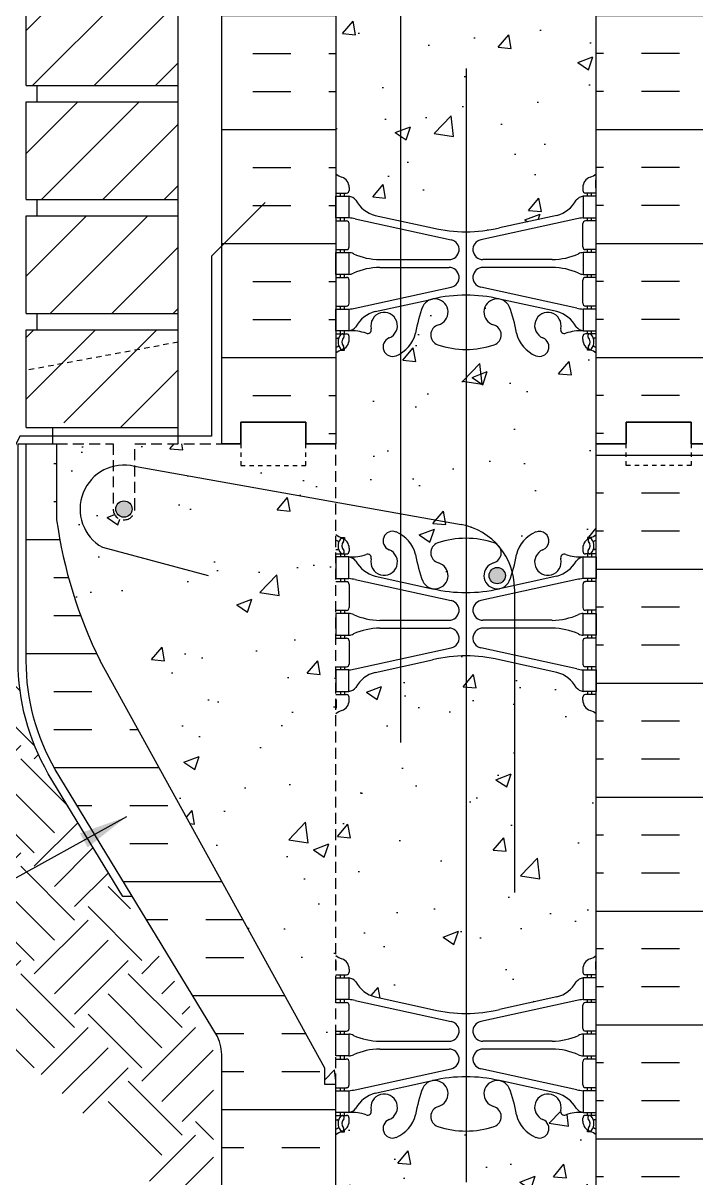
# Model space of a CAD drawing. Header units: inches. Extents: x -59.6 to -9.3, y 6.2 to 74.9.
# Drawn here: x -40.78 to -25.29, y 20.98 to 47.57 of the extents above; entities that cross this region are included whole.
import ezdxf

# ---------------------------------------------------------------- set-up
doc = ezdxf.new("R2010")
doc.units = ezdxf.units.IN
doc.header["$LTSCALE"] = 2
doc.header["$MEASUREMENT"] = 0
doc.linetypes.add('DASHED2', pattern=[0.375, 0.25, -0.125])
doc.linetypes.add('HIDDEN2', pattern=[0.1875, 0.125, -0.0625])
for name, color, linetype in [('HATCH', 12, 'Continuous'), ('Hidden2', 12, 'HIDDEN2'), ('line25', 2, 'Continuous'), ('LINE3', 3, 'Continuous'), ('LINE50', 5, 'Continuous'), ('LINE9', 9, 'Continuous'), ('TEXT', 4, 'Continuous'), ('Web_Edge', 9, 'Continuous')]:
    doc.layers.add(name, color=color, linetype=linetype)
doc.styles.add('DIM', font='romans.shx', dxfattribs={"width": 0.7})
doc.dimstyles.new('ext_12', dxfattribs={"dimscale": 12, "dimtxt": 0.09375, "dimasz": 0.09375, "dimexe": 0.09375, "dimexo": 0.0625, "dimgap": 0.0625, "dimtad": 1, "dimdec": 1, "dimzin": 3, "dimdsep": 46, "dimlunit": 4, "dimtxsty": 'DIM', "dimcen": 0.09, "dimdle": 0.09375, "dimclrt": 4, "dimadec": 0, "dimazin": 0, "dimtfac": 1, "dimtdec": 1, "dimtmove": 2, "dimatfit": 3, "dimfxl": 1, "dimfrac": 2, "dimtolj": 1, "dimtzin": 0, "dimarcsym": 0})

msp = doc.modelspace()

# ---------------------------------------------------------------- hatches: boundary and pattern name
at = {"layer": 'HATCH'}
h = msp.add_hatch(dxfattribs=at)
h.set_pattern_fill('AR-CONC', color=256, scale=0.5)
h.paths.add_polyline_path([(-27.584, 73.882), (-30.584, 73.882), (-30.584, 71.708, -0.082755), (-29.936, 71.6, -0.735593), (-29.949, 71.142, 1.553132), (-29.59, 70.717, 0.053157), (-29.425, 71.331, -0.24438), (-28.976, 71.852, -1), (-28.813, 71.444, 2.182095), (-28.403, 71.231, -0.601435), (-28.283, 71.336, 0.10046), (-27.889, 71.279), (-27.784, 71.279), (-27.784, 71.349), (-27.832, 71.349, -0.414214), (-27.894, 71.411), (-27.894, 71.479, -0.249069), (-27.784, 71.686), (-27.784, 71.727), (-27.694, 71.727, 0.064398), (-27.584, 71.793)])
h.paths.add_polyline_path([(-29.678, 70.848, -1), (-30.053, 70.848, -1)], flags=16)
h.paths.add_polyline_path([(-30.584, 73.882), (-31.584, 73.882), (-32.584, 72.882), (-32.584, 73.882), (-32.584, 74.882), (-33.584, 73.882), (-33.584, 71.793, 0.064398), (-33.474, 71.727), (-33.384, 71.727), (-33.384, 71.686, -0.249069), (-33.274, 71.479), (-33.274, 71.411, -0.414214), (-33.337, 71.349), (-33.384, 71.349), (-33.384, 71.279), (-33.279, 71.279, 0.10046), (-32.886, 71.336, -0.601435), (-32.766, 71.231, 2.182095), (-32.356, 71.444, -1), (-32.193, 71.852, -0.24438), (-31.744, 71.331, 0.053157), (-31.578, 70.717, 1.553132), (-31.22, 71.142, -0.735593), (-31.233, 71.6, -0.082755), (-30.584, 71.708)])
h.paths.add_polyline_path([(-32.084, 68.749), (-32.674, 68.62, 0.196323), (-33.124, 68.273, -0.188973), (-33.279, 68.179), (-33.384, 68.179), (-33.384, 68.109), (-33.337, 68.109, -0.414214), (-33.274, 68.046), (-33.274, 67.979, -0.317837), (-33.441, 67.743, 0.082415), (-33.584, 67.664), (-33.584, 62.101, 0.082415), (-33.441, 62.022, -0.317837), (-33.274, 61.786), (-33.274, 61.719, -0.414214), (-33.337, 61.656), (-33.384, 61.656), (-33.384, 61.586), (-33.279, 61.586, -0.188973), (-33.124, 61.491, 0.196323), (-32.674, 61.145), (-32.084, 61.015)])
h.paths.add_polyline_path([(-30.584, 68.999, 0.057795), (-31.353, 68.91), (-32.084, 68.749), (-32.084, 61.015), (-31.353, 60.855, 0.057795), (-30.584, 60.766)])
h.paths.add_polyline_path([(-27.584, 67.664, 0.082415), (-27.728, 67.743, -0.317837), (-27.894, 67.979), (-27.894, 68.046, -0.414214), (-27.832, 68.109), (-27.784, 68.109), (-27.784, 68.179), (-27.889, 68.179, -0.188973), (-28.045, 68.273, 0.196323), (-28.494, 68.62), (-29.816, 68.91, 0.057795), (-30.584, 68.999), (-30.584, 60.766, 0.057795), (-29.816, 60.855), (-28.494, 61.145, 0.196323), (-28.045, 61.491, -0.188973), (-27.889, 61.586), (-27.784, 61.586), (-27.784, 61.656), (-27.832, 61.656, -0.414214), (-27.894, 61.719), (-27.894, 61.786, -0.317837), (-27.728, 62.022, 0.082415), (-27.584, 62.101)])
h.paths.add_polyline_path([(-32.084, 57.967, -0.040808), (-32.193, 57.912, -1), (-32.356, 58.321, 2.182095), (-32.766, 58.534, -0.601435), (-32.886, 58.429, 0.10046), (-33.279, 58.486), (-33.384, 58.486), (-33.384, 58.416), (-33.337, 58.416, -0.414214), (-33.274, 58.354), (-33.274, 58.286, -0.249069), (-33.384, 58.079), (-33.384, 58.037), (-33.474, 58.037, 0.064398), (-33.584, 57.971), (-33.584, 55.882), (-33.584, 53.793, 0.064398), (-33.474, 53.727), (-33.384, 53.727), (-33.384, 53.686, -0.249069), (-33.274, 53.479), (-33.274, 53.411, -0.414214), (-33.337, 53.349), (-33.384, 53.349), (-33.384, 53.279), (-33.279, 53.279, 0.10046), (-32.886, 53.336, -0.601435), (-32.766, 53.231, 2.182095), (-32.356, 53.444, -1), (-32.193, 53.852, -0.040808), (-32.084, 53.798)])
h.paths.add_polyline_path([(-30.584, 58.057, -0.082755), (-31.233, 58.165, -0.735593), (-31.22, 58.623, 1.553132), (-31.578, 59.047, 0.053157), (-31.744, 58.433, -0.201562), (-32.084, 57.967), (-32.084, 53.798, -0.201562), (-31.744, 53.331, 0.053157), (-31.578, 52.717, 1.553132), (-31.22, 53.142, -0.735593), (-31.233, 53.6, -0.082755), (-30.584, 53.708)])
h.paths.add_polyline_path([(-31.115, 52.848, -1), (-31.49, 52.848, -1)], flags=16)
h.paths.add_polyline_path([(-27.584, 57.971, 0.064398), (-27.694, 58.037), (-27.784, 58.037), (-27.784, 58.079, -0.249069), (-27.894, 58.286), (-27.894, 58.354, -0.414214), (-27.832, 58.416), (-27.784, 58.416), (-27.784, 58.486), (-27.889, 58.486, 0.10046), (-28.283, 58.429, -0.601435), (-28.403, 58.534, 2.182095), (-28.813, 58.321, -1), (-28.976, 57.912, -0.24438), (-29.425, 58.433, 0.053157), (-29.59, 59.047, 1.553132), (-29.949, 58.623, -0.735593), (-29.936, 58.165, -0.082755), (-30.584, 58.057), (-30.584, 53.708, -0.082755), (-29.936, 53.6, -0.735593), (-29.949, 53.142, 1.553132), (-29.59, 52.717, 0.053157), (-29.425, 53.331, -0.24438), (-28.976, 53.852, -1), (-28.813, 53.444, 2.182095), (-28.403, 53.231, -0.601435), (-28.283, 53.336, 0.10046), (-27.889, 53.279), (-27.784, 53.279), (-27.784, 53.349), (-27.832, 53.349, -0.414214), (-27.894, 53.411), (-27.894, 53.479, -0.249069), (-27.784, 53.686), (-27.784, 53.727), (-27.694, 53.727, 0.064398), (-27.584, 53.793), (-27.584, 55.882)])
h.paths.add_polyline_path([(-32.084, 50.749), (-32.674, 50.62, 0.196323), (-33.124, 50.273, -0.188973), (-33.279, 50.179), (-33.384, 50.179), (-33.384, 50.109), (-33.337, 50.109, -0.414214), (-33.274, 50.046), (-33.274, 49.979, -0.317837), (-33.441, 49.743, 0.082415), (-33.584, 49.664), (-33.584, 48.123, -0.269542), (-33.288, 47.986, -0.520567), (-32.953, 47.986, -0.520567), (-32.46, 47.986, -0.520567), (-32.105, 47.986, -0.031392), (-32.084, 48.012)])
h.paths.add_polyline_path([(-30.584, 50.999, 0.057795), (-31.353, 50.91), (-32.084, 50.749), (-32.084, 48.012, -0.481309), (-31.671, 47.986, -0.520567), (-31.355, 47.986, -0.520567), (-31.06, 47.986, -0.520567), (-30.744, 47.927, -0.222611), (-30.584, 48.019)])
h.paths.add_polyline_path([(-27.584, 49.664, 0.082415), (-27.728, 49.743, -0.317837), (-27.894, 49.979), (-27.894, 50.046, -0.414214), (-27.832, 50.109), (-27.784, 50.109), (-27.784, 50.179), (-27.889, 50.179, -0.188973), (-28.045, 50.273, 0.196323), (-28.494, 50.62), (-29.816, 50.91, 0.057795), (-30.584, 50.999), (-30.584, 48.019, -0.267014), (-30.388, 47.927, -0.520567), (-30.021, 47.927, -0.520567), (-29.47, 48.077, -0.520567), (-28.997, 48.077, -0.520567), (-28.716, 48.077, -0.520567), (-28.281, 47.961, -0.520567), (-27.837, 47.961, -0.520567), (-27.624, 47.961, -0.205872), (-27.584, 47.985)])
h.paths.add_polyline_path([(-27.584, 47.985, 0.205872), (-27.624, 47.961, 0.520567), (-27.837, 47.961, 0.520567), (-28.281, 47.961, 0.520567), (-28.716, 48.077, 0.520567), (-28.997, 48.077, 0.520567), (-29.47, 48.077, 0.520567), (-30.021, 47.927, 0.520567), (-30.388, 47.927, 0.520567), (-30.744, 47.927, 0.520567), (-31.06, 47.986, 0.520567), (-31.355, 47.986, 0.520567), (-31.671, 47.986, 0.481309), (-32.084, 48.012), (-32.084, 43.015), (-31.353, 42.855, 0.057795), (-30.584, 42.766, 0.057795), (-29.816, 42.855), (-28.494, 43.145, 0.196323), (-28.045, 43.491, -0.188973), (-27.889, 43.586), (-27.784, 43.586), (-27.784, 43.656), (-27.832, 43.656, -0.414214), (-27.894, 43.719), (-27.894, 43.786, -0.317837), (-27.728, 44.022, 0.082415), (-27.584, 44.101)])
h.paths.add_polyline_path([(-32.084, 48.012, 0.031392), (-32.105, 47.986, 0.520567), (-32.46, 47.986, 0.520567), (-32.953, 47.986, 0.520567), (-33.288, 47.986, 0.269542), (-33.584, 48.123), (-33.584, 44.101, 0.082415), (-33.441, 44.022, -0.317837), (-33.274, 43.786), (-33.274, 43.719, -0.414214), (-33.337, 43.656), (-33.384, 43.656), (-33.384, 43.586), (-33.279, 43.586, -0.188973), (-33.124, 43.491, 0.196323), (-32.674, 43.145), (-32.084, 43.015)])
h.paths.add_polyline_path([(-32.084, 39.967, -0.040808), (-32.193, 39.912, -1), (-32.356, 40.321, 2.182095), (-32.766, 40.534, -0.601435), (-32.886, 40.429, 0.10046), (-33.279, 40.486), (-33.384, 40.486), (-33.384, 40.416), (-33.337, 40.416, -0.414214), (-33.274, 40.354), (-33.274, 40.286, -0.249069), (-33.384, 40.079), (-33.384, 40.037), (-33.474, 40.037, 0.064398), (-33.584, 39.971), (-33.584, 37.882), (-33.584, 36.538), (-32.084, 36.27)])
h.paths.add_polyline_path([(-30.584, 40.057, -0.082755), (-31.233, 40.165, -0.735593), (-31.22, 40.623, 1.553132), (-31.578, 41.047, 0.053157), (-31.744, 40.433, -0.201562), (-32.084, 39.967), (-32.084, 36.27), (-30.71, 36.025, -0.02145), (-30.584, 35.998)])
h.paths.add_polyline_path([(-27.584, 39.971, 0.064398), (-27.694, 40.037), (-27.784, 40.037), (-27.784, 40.079, -0.249069), (-27.894, 40.286), (-27.894, 40.354, -0.414214), (-27.832, 40.416), (-27.784, 40.416), (-27.784, 40.486), (-27.889, 40.486, 0.10046), (-28.283, 40.429, -0.601435), (-28.403, 40.534, 2.182095), (-28.813, 40.321, -1), (-28.976, 39.912, -0.24438), (-29.425, 40.433, 0.053157), (-29.59, 41.047, 1.553132), (-29.949, 40.623, -0.735593), (-29.936, 40.165, -0.082755), (-30.584, 40.057), (-30.584, 35.998, -0.147803), (-29.845, 35.543, -0.038256), (-29.821, 35.516, -0.111062), (-29.516, 34.932, 0.034193), (-29.425, 35.331, -0.24438), (-28.976, 35.852, -1), (-28.813, 35.444, 2.182095), (-28.403, 35.231, -0.601435), (-28.283, 35.336, 0.10046), (-27.889, 35.279), (-27.784, 35.279), (-27.784, 35.349), (-27.832, 35.349, -0.414214), (-27.894, 35.411), (-27.894, 35.479, -0.249069), (-27.784, 35.686), (-27.784, 35.727), (-27.694, 35.727, 0.064398), (-27.584, 35.793), (-27.584, 37.882)])
h.paths.add_polyline_path([(-30.584, 35.998, 0.02145), (-30.71, 36.025), (-32.084, 36.27), (-32.084, 35.798, -0.201562), (-31.744, 35.331, 0.053157), (-31.578, 34.717, 1.553132), (-31.22, 35.142, -0.735593), (-31.233, 35.6, -0.082755), (-30.584, 35.708)])
h.paths.add_polyline_path([(-32.193, 35.852, -0.040808), (-32.084, 35.798), (-32.084, 36.27), (-33.584, 36.538), (-33.584, 35.793, 0.064398), (-33.474, 35.727), (-33.384, 35.727), (-33.384, 35.686, -0.249069), (-33.274, 35.479), (-33.274, 35.411, -0.414214), (-33.337, 35.349), (-33.384, 35.349), (-33.384, 35.279), (-33.279, 35.279, 0.10046), (-32.886, 35.336, -0.601435), (-32.766, 35.231, 2.182095), (-32.356, 35.444, -1)])
h.paths.add_polyline_path([(-30.584, 32.999, 0.057795), (-31.353, 32.91), (-32.674, 32.62, 0.196323), (-33.124, 32.273, -0.188973), (-33.279, 32.179), (-33.384, 32.179), (-33.384, 32.109), (-33.337, 32.109, -0.414214), (-33.274, 32.046), (-33.274, 31.979, -0.317837), (-33.441, 31.743, 0.082415), (-33.584, 31.664), (-33.584, 26.101, 0.082415), (-33.441, 26.022, -0.317837), (-33.274, 25.786), (-33.274, 25.719, -0.414214), (-33.337, 25.656), (-33.384, 25.656), (-33.384, 25.586), (-33.279, 25.586, -0.188973), (-33.124, 25.491, 0.196323), (-32.674, 25.145), (-31.353, 24.855, 0.057795), (-30.584, 24.766)])
h.paths.add_polyline_path([(-27.584, 31.664, 0.082415), (-27.728, 31.743, -0.317837), (-27.894, 31.979), (-27.894, 32.046, -0.414214), (-27.832, 32.109), (-27.784, 32.109), (-27.784, 32.179), (-27.889, 32.179, -0.188973), (-28.045, 32.273, 0.196323), (-28.494, 32.62), (-29.816, 32.91, 0.057795), (-30.584, 32.999), (-30.584, 24.766, 0.057795), (-29.816, 24.855), (-28.494, 25.145, 0.196323), (-28.045, 25.491, -0.188973), (-27.889, 25.586), (-27.784, 25.586), (-27.784, 25.656), (-27.832, 25.656, -0.414214), (-27.894, 25.719), (-27.894, 25.786, -0.317837), (-27.728, 26.022, 0.082415), (-27.584, 26.101)])
h.paths.add_polyline_path([(-30.584, 22.057, -0.082755), (-31.233, 22.165, -0.735593), (-31.22, 22.623, 1.553132), (-31.578, 23.047, 0.053157), (-31.744, 22.433, -0.24438), (-32.193, 21.912, -1), (-32.356, 22.321, 2.182095), (-32.766, 22.534, -0.601435), (-32.886, 22.429, 0.10046), (-33.279, 22.486), (-33.384, 22.486), (-33.384, 22.416), (-33.337, 22.416, -0.414214), (-33.274, 22.354), (-33.274, 22.286, -0.249069), (-33.384, 22.079), (-33.384, 22.037), (-33.474, 22.037, 0.064398), (-33.584, 21.971), (-33.584, 19.882), (-31.584, 19.882), (-30.584, 20.882)])
h.paths.add_polyline_path([(-27.584, 21.971, 0.064398), (-27.694, 22.037), (-27.784, 22.037), (-27.784, 22.079, -0.249069), (-27.894, 22.286), (-27.894, 22.354, -0.414214), (-27.832, 22.416), (-27.784, 22.416), (-27.784, 22.486), (-27.889, 22.486, 0.10046), (-28.283, 22.429, -0.601435), (-28.403, 22.534, 2.182095), (-28.813, 22.321, -1), (-28.976, 21.912, -0.24438), (-29.425, 22.433, 0.053157), (-29.59, 23.047, 1.553132), (-29.949, 22.623, -0.735593), (-29.936, 22.165, -0.082755), (-30.584, 22.057), (-30.584, 20.882), (-30.584, 19.882), (-30.584, 18.882), (-29.584, 19.882), (-27.584, 19.882)])
h = msp.add_hatch(dxfattribs=at)
h.set_pattern_fill('ANSI31', color=256, scale=8, style=0)
h.set_pattern_definition([(45, (-151.2314, -116.8621), (-0.707107, 0.707107), [])])
h.paths.add_polyline_path([(-37.209, 73.882), (-40.709, 73.882), (-40.709, 72.382), (-37.209, 72.382)])
h.paths.add_polyline_path([(-37.209, 72.007), (-40.709, 72.007), (-40.709, 70.97), (-37.765, 70.97), (-37.209, 70.97)])
h.paths.add_polyline_path([(-37.209, 70.97), (-37.765, 70.97), (-40.709, 70.97), (-40.709, 69.757), (-37.209, 69.757)])
h.paths.add_polyline_path([(-37.209, 69.382), (-40.709, 69.382), (-40.709, 67.132), (-37.209, 67.132)])
h.paths.add_polyline_path([(-37.209, 66.757), (-40.709, 66.757), (-40.709, 64.507), (-37.209, 64.507)])
h.paths.add_polyline_path([(-37.209, 64.132), (-40.709, 64.132), (-40.709, 61.882), (-37.209, 61.882)])
h.paths.add_polyline_path([(-37.209, 61.507), (-40.709, 61.507), (-40.709, 59.257), (-37.209, 59.257)])
h.paths.add_polyline_path([(-37.209, 58.882), (-40.709, 58.882), (-40.709, 56.632), (-37.209, 56.632), (-37.209, 57.507), (-37.216, 57.507), (-37.209, 57.632), (-37.212, 57.757), (-37.209, 57.757)])
h.paths.add_polyline_path([(-37.209, 56.257), (-40.709, 56.257), (-40.709, 54.007), (-37.209, 54.007)])
h.paths.add_polyline_path([(-37.209, 53.632), (-40.709, 53.632), (-40.709, 51.382), (-37.209, 51.382)])
h.paths.add_polyline_path([(-37.209, 51.007), (-40.709, 51.007), (-40.709, 49.587), (-37.765, 49.587), (-37.209, 49.587)])
h.paths.add_polyline_path([(-37.209, 49.587), (-37.765, 49.587), (-40.709, 49.587), (-40.709, 48.757), (-37.209, 48.757)])
h.paths.add_polyline_path([(-37.209, 48.382), (-39.209, 48.382), (-40.709, 48.382), (-40.709, 46.132), (-37.209, 46.132)])
h.paths.add_polyline_path([(-37.209, 45.757), (-40.709, 45.757), (-40.709, 43.507), (-37.209, 43.507)])
h.paths.add_polyline_path([(-37.209, 43.132), (-40.709, 43.132), (-40.709, 40.882), (-37.209, 40.882)])
h.paths.add_polyline_path([(-37.209, 40.507), (-40.709, 40.507), (-40.709, 38.882), (-40.263, 38.621), (-39.651, 38.257), (-37.209, 38.257)])
h = msp.add_hatch(dxfattribs=at)
h.set_pattern_fill('INSUL', color=256, scale=7, style=0)
h.set_pattern_definition([(0, (-2959.746, -359.1271), (0, 2.625), []), (0, (-2959.746, -358.2521), (0, 2.625), [0.875, -0.875]), (0, (-2959.746, -357.3771), (0, 2.625), [0.875, -0.875])])
h.paths.add_polyline_path([(-36.209, 37.882), (-35.772, 37.882), (-35.772, 38.382), (-34.272, 38.382), (-34.272, 37.882), (-33.584, 37.882), (-33.584, 55.882), (-34.272, 55.882), (-34.272, 56.382), (-35.772, 56.382), (-35.772, 55.882), (-36.209, 55.882)])
h = msp.add_hatch(dxfattribs=at)
h.set_pattern_fill('INSUL', color=256, scale=7, style=0)
h.set_pattern_definition([(180, (2898.5772, -359.1271), (0, 2.625), []), (180, (2898.5772, -358.2521), (0, 2.625), [0.875, -0.875]), (180, (2898.5772, -357.3771), (0, 2.625), [0.875, -0.875])])
h.paths.add_polyline_path([(-24.959, 37.882), (-25.397, 37.882), (-25.397, 38.382), (-26.897, 38.382), (-26.897, 37.882), (-27.584, 37.882), (-27.584, 55.882), (-26.897, 55.882), (-26.897, 56.382), (-25.397, 56.382), (-25.397, 55.882), (-24.959, 55.882)])
h = msp.add_hatch(dxfattribs=at)
h.set_pattern_fill('INSUL', color=256, scale=7, style=0)
h.set_pattern_definition([(180, (2898.5772, -377.1271), (0, 2.625), []), (180, (2898.5772, -376.2521), (0, 2.625), [0.875, -0.875]), (180, (2898.5772, -375.3771), (0, 2.625), [0.875, -0.875])])
h.paths.add_polyline_path([(-24.959, 19.882), (-25.397, 19.882), (-25.397, 20.382), (-26.897, 20.382), (-26.897, 19.882), (-27.584, 19.882), (-27.584, 37.882), (-26.897, 37.882), (-26.897, 38.382), (-25.397, 38.382), (-25.397, 37.882), (-24.959, 37.882)])
h = msp.add_hatch(dxfattribs=at)
h.set_pattern_fill('INSUL', color=256, scale=7, style=0)
h.set_pattern_definition([(0, (-3036.0752, -402.7), (0, 2.625), []), (0, (-3036.0752, -401.825), (0, 2.625), [0.875, -0.875]), (0, (-3036.0752, -400.95), (0, 2.625), [0.875, -0.875])])
h.paths.add_polyline_path([(-39.009, 32.882, -0.079579), (-40.009, 36.132), (-40.009, 37.882), (-40.709, 37.882), (-40.709, 32.882, 0.131652), (-40.04, 30.382), (-36.302, 24.232, -0.10438), (-36.209, 23.757), (-36.209, 19.882), (-35.772, 19.882), (-35.772, 20.382), (-34.272, 20.382), (-34.272, 19.882), (-33.584, 19.882), (-33.584, 23.132), (-33.834, 23.132), (-33.834, 23.507)])
h = msp.add_hatch(dxfattribs=at)
h.set_pattern_fill('AR-CONC', color=256, scale=0.5, style=0)
h.paths.add_polyline_path([(-33.584, 37.882), (-34.272, 37.882), (-34.272, 37.382), (-35.772, 37.382), (-35.772, 37.882), (-36.209, 37.882), (-37.128, 37.882), (-37.1, 37.745), (-37.4, 37.766), (-37.306, 37.882), (-38.209, 37.882), (-38.209, 36.382, -1), (-38.709, 36.382), (-38.709, 37.882), (-40.009, 37.882), (-40.009, 36.132, 0.079579), (-39.009, 32.882), (-33.834, 23.507), (-33.834, 23.132), (-33.584, 23.132)])
h = msp.add_hatch(dxfattribs=at)
h.set_pattern_fill('EARTH', color=256, scale=7, angle=45, style=0)
edge = h.paths.add_edge_path()
edge.add_line((-40.894, 32.713), (-58.244, 32.41))
edge.add_spline(control_points=[(-58.244, 32.41), (-57.067, 30.938), (-53.678, 26.699), (-43.915, 27.443), (-39.214, 22.358), (-36.925, 19.882)], knot_values=[0, 0, 0, 0, 5.445163, 15.676074, 25.389883, 25.389883, 25.389883, 25.389883], degree=3, periodic=0)
edge.add_line((-36.925, 19.882), (-36.397, 19.882))
edge.add_line((-36.397, 19.882), (-36.397, 23.759))
edge.add_arc((-37.381, 23.777), 0.984, 358.9719, 382.1268)
edge.add_line((-36.469, 24.147), (-40.201, 30.287))
edge.add_arc((-35.709, 32.882), 5.188, 181.869, 210.0236, ccw=False)
at = {"layer": 'LINE3'}
for points in [[(-38.647, 36.382, 1), (-38.272, 36.382, 1)], [(-29.678, 34.848, 1), (-30.053, 34.848, 1)], [(-30.053, 34.848, 1), (-29.678, 34.848, 1)]]:
    msp.add_hatch(color=256, dxfattribs=at).paths.add_polyline_path(points)

# ---------------------------------------------------------------- linework, layer by layer
at = {"layer": 'HATCH'}
for p, q in [((-37.4, 37.766), (-37.306, 37.882)), ((-37.4, 37.766), (-37.1, 37.745)), ((-37.1, 37.745), (-37.128, 37.882))]:
    msp.add_line(p, q, dxfattribs=at)
at = {"layer": 'Hidden2'}
for p, q in [((-40.009, 37.882), (-38.709, 37.882)), ((-38.709, 37.882), (-38.709, 36.382)), ((-38.209, 36.382), (-38.209, 37.882)), ((-38.209, 37.882), (-36.209, 37.882)), ((-33.584, 23.132), (-33.584, 37.882))]:
    msp.add_line(p, q, dxfattribs=at)
msp.add_lwpolyline([(-36.209, 37.882), (-35.772, 37.882), (-35.772, 38.382), (-34.272, 38.382), (-34.272, 37.882), (-33.584, 37.882)], dxfattribs=at)
msp.add_arc((-38.459, 36.382), 0.25, 180, 0, dxfattribs=at)
at = {"layer": 'line25'}
for p, q in [((-33.584, 55.882), (-33.584, 37.882)), ((-27.584, 37.882), (-27.584, 55.882)), ((-40.709, 46.132), (-40.709, 48.382)), ((-37.209, 37.882), (-37.209, 48.382)), ((-40.709, 46.132), (-37.209, 46.132)), ((-40.459, 45.757), (-40.459, 46.132)), ((-40.709, 43.507), (-40.709, 45.757)), ((-40.709, 45.757), (-37.209, 45.757)), ((-40.709, 43.507), (-37.209, 43.507)), ((-40.459, 43.132), (-40.459, 43.507)), ((-40.709, 43.132), (-37.209, 43.132)), ((-40.709, 40.882), (-40.709, 43.132)), ((-40.709, 40.882), (-37.209, 40.882)), ((-40.459, 40.507), (-40.459, 40.882)), ((-40.709, 40.507), (-37.209, 40.507)), ((-40.709, 38.257), (-40.709, 40.507)), ((-40.709, 38.257), (-37.209, 38.257)), ((-40.094, 37.882), (-40.094, 38.257)), ((-40.009, 37.882), (-40.009, 36.132)), ((-27.584, 19.882), (-27.584, 37.882)), ((-33.834, 23.507), (-39.009, 32.882)), ((-33.834, 23.132), (-33.834, 23.507)), ((-33.584, 23.132), (-33.834, 23.132)), ((-33.584, 19.882), (-33.584, 23.132))]:
    msp.add_line(p, q, dxfattribs=at)
msp.add_arc((-29.364, 37.629), 10.75, 188.0028, 206.2026, dxfattribs=at)
at = {"layer": 'LINE3'}
for p, q in [((-32.084, 31.006), (-32.084, 69.279)), ((-30.584, 46.523), (-30.584, 20.882)), ((-38.218, 37.365), (-30.695, 36.022)), ((-38.955, 35.5), (-36.522, 34.848)), ((-29.466, 34.547), (-29.466, 27.547))]:
    msp.add_line(p, q, dxfattribs=at)
for centre in [(-38.459, 36.382), (-29.866, 34.848), (-29.866, 34.848)]:
    msp.add_circle(centre, 0.188, dxfattribs=at)
for centre, radius, start, end in [((-38.459, 36.382), 1.012, 76.184, 240.6907), ((-30.966, 34.547), 1.5, 360, 79.5785)]:
    msp.add_arc(centre, radius, start, end, dxfattribs=at)
at = {"layer": 'LINE50'}
msp.add_line((-36.209, 37.882), (-36.209, 55.882), dxfattribs=at)
for points in [[(-36.209, 37.882), (-35.772, 37.882), (-35.772, 38.382), (-34.272, 38.382), (-34.272, 37.882), (-33.584, 37.882)], [(-33.584, 37.882), (-34.272, 37.882), (-34.272, 38.382), (-35.772, 38.382), (-35.772, 37.882), (-36.209, 37.882)], [(-24.959, 37.882), (-25.397, 37.882), (-25.397, 38.382), (-26.897, 38.382), (-26.897, 37.882), (-27.584, 37.882)], [(-27.584, 37.882), (-26.897, 37.882), (-26.897, 38.382), (-25.397, 38.382), (-25.397, 37.882), (-24.959, 37.882)]]:
    msp.add_lwpolyline(points, dxfattribs=at)
msp.add_lwpolyline([(-36.209, 19.882), (-36.209, 23.757, 0.10438), (-36.302, 24.232), (-40.04, 30.382, -0.131652), (-40.709, 32.882), (-40.709, 37.882), (-40.009, 37.882)], format="xyb", dxfattribs=at)
at = {"layer": 'LINE9'}
for p, q in [((-36.444, 42.207), (-35.209, 43.441)), ((-38.262, 27.458), (-38.482, 27.458))]:
    msp.add_line(p, q, dxfattribs=at)
at = {"layer": 'LINE9', "linetype": 'DASHED2', "ltscale": 0.25}
msp.add_line((-37.209, 40.223), (-40.709, 39.575), dxfattribs=at)
at = {"layer": 'LINE9'}
msp.add_lwpolyline([(-36.444, 42.207), (-36.444, 38.057), (-40.853, 38.057), (-41.052, 37.668)], dxfattribs=at)
at = {"layer": 'LINE9', "linetype": 'Continuous', "ltscale": 0.5}
msp.add_lwpolyline([(-38.482, 27.458), (-40.201, 30.287, -0.131757), (-40.897, 32.882), (-40.897, 37.882), (-40.709, 37.882)], format="xyb", dxfattribs=at)
at = {"layer": 'LINE9', "linetype": 'DASHED2', "ltscale": 0.15}
for points in [[(-35.772, 37.882), (-35.772, 37.882), (-35.772, 37.382), (-34.272, 37.382), (-34.272, 37.882), (-34.272, 37.882)], [(-25.397, 37.882), (-25.397, 37.882), (-25.397, 37.382), (-26.897, 37.382), (-26.897, 37.882), (-26.897, 37.882)]]:
    msp.add_lwpolyline(points, dxfattribs=at)
at = {"layer": 'Web_Edge'}
for p, q in [((-33.574, 43.776), (-33.574, 43.962)), ((-27.594, 43.776), (-27.594, 43.962)), ((-33.584, 43.656), (-33.337, 43.656)), ((-33.474, 43.586), (-33.474, 43.656)), ((-33.384, 43.586), (-33.384, 43.656)), ((-33.274, 43.786), (-33.274, 43.719)), ((-27.894, 43.786), (-27.894, 43.719)), ((-27.584, 43.656), (-27.832, 43.656)), ((-27.784, 43.586), (-27.784, 43.656)), ((-27.694, 43.586), (-27.694, 43.656)), ((-33.474, 43.016), (-33.474, 43.086)), ((-33.384, 43.016), (-33.384, 43.086)), ((-32.674, 43.145), (-31.353, 42.855)), ((-28.494, 43.145), (-29.816, 42.855)), ((-27.784, 43.016), (-27.784, 43.086)), ((-27.694, 43.016), (-27.694, 43.086)), ((-33.584, 43.016), (-33.337, 43.016)), ((-33.274, 42.419), (-33.274, 42.954)), ((-33.135, 43.062), (-30.924, 42.581)), ((-28.033, 43.062), (-30.245, 42.581)), ((-27.894, 42.419), (-27.894, 42.954)), ((-27.584, 43.016), (-27.832, 43.016)), ((-33.584, 42.356), (-33.337, 42.356)), ((-33.474, 42.286), (-33.474, 42.356)), ((-33.384, 42.286), (-33.384, 42.356)), ((-27.584, 42.356), (-27.832, 42.356)), ((-27.784, 42.286), (-27.784, 42.356)), ((-27.694, 42.286), (-27.694, 42.356)), ((-32.57, 42.126), (-30.974, 42.126)), ((-28.599, 42.126), (-30.195, 42.126)), ((-33.474, 41.716), (-33.474, 41.786)), ((-33.384, 41.716), (-33.384, 41.786)), ((-32.57, 41.946), (-30.974, 41.946)), ((-28.599, 41.946), (-30.195, 41.946)), ((-27.784, 41.716), (-27.784, 41.786)), ((-27.694, 41.716), (-27.694, 41.786)), ((-33.584, 41.716), (-33.337, 41.716)), ((-33.274, 41.119), (-33.274, 41.654)), ((-33.135, 41.01), (-30.924, 41.492)), ((-28.033, 41.01), (-30.245, 41.492)), ((-27.894, 41.119), (-27.894, 41.654)), ((-27.584, 41.716), (-27.832, 41.716)), ((-33.584, 41.056), (-33.337, 41.056)), ((-33.474, 40.986), (-33.474, 41.056)), ((-33.384, 40.986), (-33.384, 41.056)), ((-32.674, 40.927), (-31.353, 41.218)), ((-28.494, 40.927), (-29.816, 41.218)), ((-27.584, 41.056), (-27.832, 41.056)), ((-27.784, 40.986), (-27.784, 41.056)), ((-27.694, 40.986), (-27.694, 41.056)), ((-33.474, 40.416), (-33.474, 40.486)), ((-33.384, 40.416), (-33.384, 40.486)), ((-27.784, 40.416), (-27.784, 40.486)), ((-27.694, 40.416), (-27.694, 40.486)), ((-33.584, 40.416), (-33.337, 40.416)), ((-33.584, 40.316), (-33.543, 40.316)), ((-33.274, 40.286), (-33.274, 40.354)), ((-27.894, 40.286), (-27.894, 40.354)), ((-27.584, 40.416), (-27.832, 40.416)), ((-27.584, 40.316), (-27.626, 40.316)), ((-33.474, 40.037), (-33.384, 40.037)), ((-33.384, 40.037), (-33.384, 40.079)), ((-27.784, 40.037), (-27.784, 40.079)), ((-27.694, 40.037), (-27.784, 40.037)), ((-33.474, 35.727), (-33.384, 35.727)), ((-33.384, 35.727), (-33.384, 35.686)), ((-27.694, 35.727), (-27.784, 35.727)), ((-27.784, 35.727), (-27.784, 35.686)), ((-33.584, 35.449), (-33.543, 35.449)), ((-33.274, 35.479), (-33.274, 35.411)), ((-27.894, 35.479), (-27.894, 35.411)), ((-27.584, 35.449), (-27.626, 35.449)), ((-33.584, 35.349), (-33.337, 35.349)), ((-33.474, 35.349), (-33.474, 35.279)), ((-33.384, 35.349), (-33.384, 35.279)), ((-27.584, 35.349), (-27.832, 35.349)), ((-27.784, 35.349), (-27.784, 35.279)), ((-27.694, 35.349), (-27.694, 35.279)), ((-33.584, 34.709), (-33.337, 34.709)), ((-33.474, 34.779), (-33.474, 34.709)), ((-33.384, 34.779), (-33.384, 34.709)), ((-33.274, 34.646), (-33.274, 34.111)), ((-33.135, 34.755), (-30.924, 34.273)), ((-32.674, 34.837), (-31.353, 34.547)), ((-28.033, 34.755), (-30.245, 34.273)), ((-28.494, 34.837), (-29.816, 34.547)), ((-27.894, 34.646), (-27.894, 34.111)), ((-27.584, 34.709), (-27.832, 34.709)), ((-27.784, 34.779), (-27.784, 34.709)), ((-27.694, 34.779), (-27.694, 34.709)), ((-33.584, 34.049), (-33.337, 34.049)), ((-33.474, 34.049), (-33.474, 33.979)), ((-33.384, 34.049), (-33.384, 33.979)), ((-27.584, 34.049), (-27.832, 34.049)), ((-27.784, 34.049), (-27.784, 33.979)), ((-27.694, 34.049), (-27.694, 33.979)), ((-32.57, 33.819), (-30.974, 33.819)), ((-28.599, 33.819), (-30.195, 33.819)), ((-32.57, 33.639), (-30.974, 33.639)), ((-28.599, 33.639), (-30.195, 33.639)), ((-33.584, 33.409), (-33.337, 33.409)), ((-33.474, 33.479), (-33.474, 33.409)), ((-33.384, 33.479), (-33.384, 33.409)), ((-33.274, 33.346), (-33.274, 32.811)), ((-27.894, 33.346), (-27.894, 32.811)), ((-27.584, 33.409), (-27.832, 33.409)), ((-27.784, 33.479), (-27.784, 33.409)), ((-27.694, 33.479), (-27.694, 33.409)), ((-33.135, 32.702), (-30.924, 33.184)), ((-28.033, 32.702), (-30.245, 33.184)), ((-33.584, 32.749), (-33.337, 32.749)), ((-33.474, 32.749), (-33.474, 32.679)), ((-33.384, 32.749), (-33.384, 32.679)), ((-32.674, 32.62), (-31.353, 32.91)), ((-28.494, 32.62), (-29.816, 32.91)), ((-27.584, 32.749), (-27.832, 32.749)), ((-27.784, 32.749), (-27.784, 32.679)), ((-27.694, 32.749), (-27.694, 32.679)), ((-33.584, 32.109), (-33.337, 32.109)), ((-33.574, 31.989), (-33.574, 31.802)), ((-33.474, 32.179), (-33.474, 32.109)), ((-33.384, 32.179), (-33.384, 32.109)), ((-33.274, 31.979), (-33.274, 32.046)), ((-27.894, 31.979), (-27.894, 32.046)), ((-27.584, 32.109), (-27.832, 32.109)), ((-27.784, 32.179), (-27.784, 32.109)), ((-27.694, 32.179), (-27.694, 32.109)), ((-27.594, 31.989), (-27.594, 31.802)), ((-33.574, 25.776), (-33.574, 25.962)), ((-27.594, 25.776), (-27.594, 25.962)), ((-33.584, 25.656), (-33.337, 25.656)), ((-33.474, 25.586), (-33.474, 25.656)), ((-33.384, 25.586), (-33.384, 25.656)), ((-33.274, 25.786), (-33.274, 25.719)), ((-27.894, 25.786), (-27.894, 25.719)), ((-27.584, 25.656), (-27.832, 25.656)), ((-27.784, 25.586), (-27.784, 25.656)), ((-27.694, 25.586), (-27.694, 25.656)), ((-33.584, 25.016), (-33.337, 25.016)), ((-33.474, 25.016), (-33.474, 25.086)), ((-33.384, 25.016), (-33.384, 25.086)), ((-33.135, 25.062), (-30.924, 24.581)), ((-32.674, 25.145), (-31.353, 24.855)), ((-28.033, 25.062), (-30.245, 24.581)), ((-28.494, 25.145), (-29.816, 24.855)), ((-27.584, 25.016), (-27.832, 25.016)), ((-27.784, 25.016), (-27.784, 25.086)), ((-27.694, 25.016), (-27.694, 25.086)), ((-33.274, 24.419), (-33.274, 24.954)), ((-27.894, 24.419), (-27.894, 24.954)), ((-33.584, 24.356), (-33.337, 24.356)), ((-33.474, 24.286), (-33.474, 24.356)), ((-33.384, 24.286), (-33.384, 24.356)), ((-27.584, 24.356), (-27.832, 24.356)), ((-27.784, 24.286), (-27.784, 24.356)), ((-27.694, 24.286), (-27.694, 24.356)), ((-32.57, 24.126), (-30.974, 24.126)), ((-32.57, 23.946), (-30.974, 23.946)), ((-28.599, 24.126), (-30.195, 24.126)), ((-28.599, 23.946), (-30.195, 23.946)), ((-33.584, 23.716), (-33.337, 23.716)), ((-33.474, 23.716), (-33.474, 23.786)), ((-33.384, 23.716), (-33.384, 23.786)), ((-27.584, 23.716), (-27.832, 23.716)), ((-27.784, 23.716), (-27.784, 23.786)), ((-27.694, 23.716), (-27.694, 23.786)), ((-33.274, 23.119), (-33.274, 23.654)), ((-33.135, 23.01), (-30.924, 23.492)), ((-28.033, 23.01), (-30.245, 23.492)), ((-27.894, 23.119), (-27.894, 23.654)), ((-32.674, 22.927), (-31.353, 23.218)), ((-28.494, 22.927), (-29.816, 23.218)), ((-33.584, 23.056), (-33.337, 23.056)), ((-33.474, 22.986), (-33.474, 23.056)), ((-33.384, 22.986), (-33.384, 23.056)), ((-27.584, 23.056), (-27.832, 23.056)), ((-27.784, 22.986), (-27.784, 23.056)), ((-27.694, 22.986), (-27.694, 23.056)), ((-33.584, 22.416), (-33.337, 22.416)), ((-33.474, 22.416), (-33.474, 22.486)), ((-33.384, 22.416), (-33.384, 22.486)), ((-33.274, 22.286), (-33.274, 22.354)), ((-27.894, 22.286), (-27.894, 22.354)), ((-27.584, 22.416), (-27.832, 22.416)), ((-27.784, 22.416), (-27.784, 22.486)), ((-27.694, 22.416), (-27.694, 22.486)), ((-33.584, 22.316), (-33.543, 22.316)), ((-33.384, 22.037), (-33.384, 22.079)), ((-27.784, 22.037), (-27.784, 22.079)), ((-27.584, 22.316), (-27.626, 22.316)), ((-33.474, 22.037), (-33.384, 22.037)), ((-27.694, 22.037), (-27.784, 22.037))]:
    msp.add_line(p, q, dxfattribs=at)
for points in [[(-33.579, 43.586), (-33.279, 43.586), (-33.279, 43.086), (-33.579, 43.086)], [(-27.589, 43.586), (-27.889, 43.586), (-27.889, 43.086), (-27.589, 43.086)], [(-33.579, 42.286), (-33.279, 42.286), (-33.279, 41.786), (-33.579, 41.786)], [(-27.589, 42.286), (-27.889, 42.286), (-27.889, 41.786), (-27.589, 41.786)], [(-33.579, 40.986), (-33.279, 40.986), (-33.279, 40.486), (-33.579, 40.486)], [(-27.589, 40.986), (-27.889, 40.986), (-27.889, 40.486), (-27.589, 40.486)], [(-33.579, 34.779), (-33.279, 34.779), (-33.279, 35.279), (-33.579, 35.279)], [(-27.589, 34.779), (-27.889, 34.779), (-27.889, 35.279), (-27.589, 35.279)], [(-33.579, 33.479), (-33.279, 33.479), (-33.279, 33.979), (-33.579, 33.979)], [(-27.589, 33.479), (-27.889, 33.479), (-27.889, 33.979), (-27.589, 33.979)], [(-33.579, 32.179), (-33.279, 32.179), (-33.279, 32.679), (-33.579, 32.679)], [(-27.589, 32.179), (-27.889, 32.179), (-27.889, 32.679), (-27.589, 32.679)], [(-33.579, 25.586), (-33.279, 25.586), (-33.279, 25.086), (-33.579, 25.086)], [(-27.589, 25.586), (-27.889, 25.586), (-27.889, 25.086), (-27.589, 25.086)], [(-33.579, 24.286), (-33.279, 24.286), (-33.279, 23.786), (-33.579, 23.786)], [(-27.589, 24.286), (-27.889, 24.286), (-27.889, 23.786), (-27.589, 23.786)], [(-33.579, 22.986), (-33.279, 22.986), (-33.279, 22.486), (-33.579, 22.486)], [(-27.589, 22.986), (-27.889, 22.986), (-27.889, 22.486), (-27.589, 22.486)]]:
    msp.add_lwpolyline(points, close=True, dxfattribs=at)
for centre, radius, start, end in [((-33.274, 44.493), 0.5, 231.6833, 250.5288), ((-33.274, 44.493), 0.6, 238.8907, 238.927), ((-33.594, 43.962), 0.02, 360, 58.927), ((-33.524, 43.786), 0.25, 0, 70.5288), ((-27.644, 43.786), 0.25, 109.4712, 180), ((-27.894, 44.493), 0.5, 289.4712, 308.3167), ((-27.574, 43.962), 0.02, 121.073, 180), ((-27.894, 44.493), 0.6, 301.073, 301.1093), ((-33.594, 43.776), 0.02, 299.988, 360), ((-33.337, 43.719), 0.0625, 270, 0), ((-27.832, 43.719), 0.0625, 180, 270), ((-27.574, 43.776), 0.02, 180, 240.012), ((-33.322, 43.34), 0.25, 37.2777, 80.0823), ((-32.475, 43.868), 0.75, 210.155, 254.5838), ((-28.694, 43.868), 0.75, 285.4162, 329.845), ((-27.846, 43.34), 0.25, 99.9177, 142.7223), ((-33.37, 42.09), 1, 76.4291, 84.7991), ((-27.799, 42.09), 1, 95.2009, 103.5709), ((-33.337, 42.954), 0.0625, 0, 90), ((-30.584, 46.122), 3.356, 256.7692, 270), ((-30.584, 46.122), 3.356, 270, 283.2308), ((-27.832, 42.954), 0.0625, 90, 180), ((-30.974, 42.356), 0.23, 270, 77.6055), ((-30.195, 42.356), 0.23, 102.3945, 270), ((-33.337, 42.419), 0.0625, 270, 0), ((-33.284, 42.068), 0.219, 60.4937, 88.92), ((-33.284, 42.068), 0.219, 60.4937, 88.92), ((-27.885, 42.068), 0.219, 91.08, 119.5063), ((-27.885, 42.068), 0.219, 91.08, 119.5063), ((-27.832, 42.419), 0.0625, 180, 270), ((-32.54, 43.726), 1.6, 246.5673, 268.9203), ((-32.54, 43.726), 1.6, 246.5673, 268.9203), ((-28.629, 43.726), 1.6, 271.0797, 293.4327), ((-28.629, 43.726), 1.6, 271.0797, 293.4327), ((-33.284, 42.005), 0.219, 271.08, 299.5063), ((-32.54, 40.346), 1.6, 91.0797, 113.4327), ((-30.974, 41.716), 0.23, 282.3945, 90), ((-30.195, 41.716), 0.23, 90, 257.6055), ((-28.629, 40.346), 1.6, 66.5673, 88.9203), ((-27.885, 42.005), 0.219, 240.4937, 268.92), ((-33.337, 41.654), 0.0625, 0, 90), ((-27.832, 41.654), 0.0625, 90, 180), ((-31.303, 40.917), 0.305, 285.7253, 154.6218), ((-30.584, 37.951), 3.356, 90, 103.2308), ((-30.584, 37.951), 3.356, 76.7692, 90), ((-29.866, 40.917), 0.305, 25.3782, 254.2747), ((-33.337, 41.119), 0.0625, 270, 0), ((-33.37, 41.982), 1, 275.2009, 283.5709), ((-28.781, 39.963), 3, 158.8016, 170.9727), ((-32.387, 39.963), 3, 9.0273, 21.1984), ((-27.799, 41.982), 1, 256.4291, 264.7991), ((-27.832, 41.119), 0.0625, 180, 270), ((-32.475, 40.204), 0.75, 105.4162, 149.845), ((-32.469, 40.604), 0.305, 291.8037, 193.3205), ((-28.699, 40.604), 0.305, 346.6795, 248.1963), ((-28.694, 40.204), 0.75, 30.155, 74.5838), ((-33.322, 40.732), 0.25, 279.9177, 322.7223), ((-33.223, 39.488), 1, 70.0933, 93.2121), ((-32.854, 40.513), 0.09, 251.1349, 13.3205), ((-32.469, 40.604), 0.745, 291.8037, 346.7348), ((-31.155, 40.392), 0.24, 105.7253, 251.077), ((-30.014, 40.392), 0.24, 288.923, 74.2747), ((-28.699, 40.604), 0.745, 193.2652, 248.1963), ((-28.315, 40.513), 0.09, 166.6795, 288.8651), ((-27.945, 39.488), 1, 86.7879, 109.9067), ((-27.846, 40.732), 0.25, 217.2777, 260.0823), ((-33.543, 40.296), 0.02, 345.8459, 90), ((-33.281, 40.232), 0.25, 137.5391, 219.8855), ((-33.432, 40.37), 0.045, 317.5391, 137.5391), ((-33.281, 40.232), 0.16, 137.5391, 219.9999), ((-33.524, 40.286), 0.25, 289.4712, 360), ((-33.337, 40.354), 0.0625, 360, 90), ((-32.274, 40.117), 0.22, 111.8037, 291.8037), ((-30.584, 42.057), 2, 251.077, 270), ((-30.584, 42.057), 2, 270, 288.923), ((-28.894, 40.117), 0.22, 248.1963, 68.1963), ((-27.832, 40.354), 0.0625, 90, 180), ((-27.644, 40.286), 0.25, 180, 250.5288), ((-27.737, 40.37), 0.045, 42.4609, 222.4609), ((-27.888, 40.232), 0.16, 320.0001, 42.4609), ((-27.888, 40.232), 0.25, 320.1145, 42.4609), ((-27.626, 40.296), 0.02, 90, 194.1541), ((-33.274, 39.579), 0.6, 114.9252, 121.1093), ((-33.274, 39.579), 0.5, 109.4712, 128.3167), ((-33.536, 40.141), 0.02, 294.9252, 19.2084), ((-33.438, 40.101), 0.045, 218.552, 40.8121), ((-27.73, 40.101), 0.045, 139.1879, 321.448), ((-27.894, 39.579), 0.5, 51.6833, 70.5288), ((-27.633, 40.141), 0.02, 160.7916, 245.0748), ((-27.894, 39.579), 0.6, 58.8907, 65.0748), ((-33.274, 36.186), 0.5, 231.6833, 250.5288), ((-33.274, 36.186), 0.6, 238.8907, 245.0748), ((-33.281, 35.533), 0.25, 140.1145, 222.4609), ((-33.536, 35.623), 0.02, 340.7916, 65.0748), ((-33.438, 35.664), 0.045, 319.1879, 141.448), ((-33.524, 35.479), 0.25, 0, 70.5288), ((-33.281, 35.533), 0.16, 140.0001, 222.4609), ((-32.274, 35.648), 0.22, 68.1963, 248.1963), ((-32.469, 35.161), 0.745, 13.2652, 68.1963), ((-30.584, 33.708), 2, 90, 108.923), ((-30.584, 33.708), 2, 71.077, 90), ((-28.699, 35.161), 0.745, 111.8037, 166.7348), ((-28.894, 35.648), 0.22, 291.8037, 111.8037), ((-27.644, 35.479), 0.25, 109.4712, 180), ((-27.73, 35.664), 0.045, 38.552, 220.8121), ((-27.888, 35.533), 0.16, 317.5391, 39.9999), ((-27.894, 36.186), 0.5, 289.4712, 308.3167), ((-27.888, 35.533), 0.25, 317.5391, 39.8855), ((-27.633, 35.623), 0.02, 114.9252, 199.2084), ((-27.894, 36.186), 0.6, 294.9252, 301.1093), ((-33.543, 35.469), 0.02, 270, 14.1541), ((-33.432, 35.395), 0.045, 222.4609, 42.4609), ((-33.337, 35.411), 0.0625, 270, 0), ((-32.469, 35.161), 0.305, 166.6795, 68.1963), ((-31.155, 35.373), 0.24, 108.923, 254.2747), ((-30.014, 35.373), 0.24, 285.7253, 71.077), ((-28.699, 35.161), 0.305, 111.8037, 13.3205), ((-27.832, 35.411), 0.0625, 180, 270), ((-27.737, 35.395), 0.045, 137.5391, 317.5391), ((-27.626, 35.469), 0.02, 165.8459, 270), ((-33.223, 36.277), 1, 266.7879, 289.9067), ((-33.322, 35.032), 0.25, 37.2777, 80.0823), ((-32.475, 35.56), 0.75, 210.155, 254.5838), ((-32.854, 35.252), 0.09, 346.6795, 108.8651), ((-28.781, 35.802), 3, 189.0273, 201.1984), ((-31.303, 34.848), 0.305, 205.3782, 74.2747), ((-29.866, 34.848), 0.305, 105.7253, 334.6218), ((-32.387, 35.802), 3, 338.8016, 350.9727), ((-28.694, 35.56), 0.75, 285.4162, 329.845), ((-28.315, 35.252), 0.09, 71.1349, 193.3205), ((-27.945, 36.277), 1, 250.0933, 273.2121), ((-27.846, 35.032), 0.25, 99.9177, 142.7223), ((-33.337, 34.646), 0.0625, 0, 90), ((-33.37, 33.783), 1, 76.4291, 84.7991), ((-27.799, 33.783), 1, 95.2009, 103.5709), ((-27.832, 34.646), 0.0625, 90, 180), ((-30.584, 37.814), 3.356, 256.7692, 270), ((-30.584, 37.814), 3.356, 270, 283.2308), ((-33.337, 34.111), 0.0625, 270, 0), ((-30.974, 34.049), 0.23, 270, 77.6055), ((-30.195, 34.049), 0.23, 102.3945, 270), ((-27.832, 34.111), 0.0625, 180, 270), ((-33.284, 33.76), 0.219, 60.4937, 88.92), ((-32.54, 35.418), 1.6, 246.5673, 268.9203), ((-28.629, 35.418), 1.6, 271.0797, 293.4327), ((-27.885, 33.76), 0.219, 91.08, 119.5063), ((-32.54, 32.039), 1.6, 91.0797, 113.4327), ((-32.54, 32.039), 1.6, 91.0797, 113.4327), ((-30.974, 33.409), 0.23, 282.3945, 90), ((-30.195, 33.409), 0.23, 90, 257.6055), ((-28.629, 32.039), 1.6, 66.5673, 88.9203), ((-28.629, 32.039), 1.6, 66.5673, 88.9203), ((-33.337, 33.346), 0.0625, 0, 90), ((-33.284, 33.697), 0.219, 271.08, 299.5063), ((-33.284, 33.697), 0.219, 271.08, 299.5063), ((-27.885, 33.697), 0.219, 240.4937, 268.92), ((-27.885, 33.697), 0.219, 240.4937, 268.92), ((-27.832, 33.346), 0.0625, 90, 180), ((-30.584, 29.643), 3.356, 90, 103.2308), ((-30.584, 29.643), 3.356, 76.7692, 90), ((-33.337, 32.811), 0.0625, 270, 0), ((-27.832, 32.811), 0.0625, 180, 270), ((-33.37, 33.674), 1, 275.2009, 283.5709), ((-32.475, 31.897), 0.75, 105.4162, 149.845), ((-28.694, 31.897), 0.75, 30.155, 74.5838), ((-27.799, 33.674), 1, 256.4291, 264.7991), ((-33.322, 32.425), 0.25, 279.9177, 322.7223), ((-27.846, 32.425), 0.25, 217.2777, 260.0823), ((-33.594, 31.989), 0.02, 0, 60.012), ((-33.524, 31.979), 0.25, 289.4712, 360), ((-33.337, 32.046), 0.0625, 360, 90), ((-27.832, 32.046), 0.0625, 90, 180), ((-27.644, 31.979), 0.25, 180, 250.5288), ((-27.574, 31.989), 0.02, 119.988, 180), ((-33.594, 31.802), 0.02, 301.073, 0), ((-33.274, 31.271), 0.6, 121.073, 121.1093), ((-33.274, 31.271), 0.5, 109.4712, 128.3167), ((-27.894, 31.271), 0.5, 51.6833, 70.5288), ((-27.574, 31.802), 0.02, 180, 238.927), ((-27.894, 31.271), 0.6, 58.8907, 58.927), ((-33.274, 26.493), 0.5, 231.6833, 250.5288), ((-27.894, 26.493), 0.5, 289.4712, 308.3167), ((-33.274, 26.493), 0.6, 238.8907, 238.927), ((-33.594, 25.962), 0.02, 360, 58.927), ((-33.524, 25.786), 0.25, 0, 70.5288), ((-27.644, 25.786), 0.25, 109.4712, 180), ((-27.574, 25.962), 0.02, 121.073, 180), ((-27.894, 26.493), 0.6, 301.073, 301.1093), ((-33.594, 25.776), 0.02, 299.988, 360), ((-33.337, 25.719), 0.0625, 270, 0), ((-33.322, 25.34), 0.25, 37.2777, 80.0823), ((-27.846, 25.34), 0.25, 99.9177, 142.7223), ((-27.832, 25.719), 0.0625, 180, 270), ((-27.574, 25.776), 0.02, 180, 240.012), ((-32.475, 25.868), 0.75, 210.155, 254.5838), ((-28.694, 25.868), 0.75, 285.4162, 329.845), ((-33.337, 24.954), 0.0625, 0, 90), ((-33.37, 24.09), 1, 76.4291, 84.7991), ((-27.799, 24.09), 1, 95.2009, 103.5709), ((-27.832, 24.954), 0.0625, 90, 180), ((-30.584, 28.122), 3.356, 256.7692, 270), ((-30.584, 28.122), 3.356, 270, 283.2308), ((-30.974, 24.356), 0.23, 270, 77.6055), ((-30.195, 24.356), 0.23, 102.3945, 270), ((-33.337, 24.419), 0.0625, 270, 0), ((-33.284, 24.068), 0.219, 60.4937, 88.92), ((-33.284, 24.068), 0.219, 60.4937, 88.92), ((-32.54, 25.726), 1.6, 246.5673, 268.9203), ((-32.54, 25.726), 1.6, 246.5673, 268.9203), ((-28.629, 25.726), 1.6, 271.0797, 293.4327), ((-28.629, 25.726), 1.6, 271.0797, 293.4327), ((-27.885, 24.068), 0.219, 91.08, 119.5063), ((-27.885, 24.068), 0.219, 91.08, 119.5063), ((-27.832, 24.419), 0.0625, 180, 270), ((-32.54, 22.346), 1.6, 91.0797, 113.4327), ((-30.974, 23.716), 0.23, 282.3945, 90), ((-30.195, 23.716), 0.23, 90, 257.6055), ((-28.629, 22.346), 1.6, 66.5673, 88.9203), ((-33.337, 23.654), 0.0625, 0, 90), ((-33.284, 24.005), 0.219, 271.08, 299.5063), ((-27.885, 24.005), 0.219, 240.4937, 268.92), ((-27.832, 23.654), 0.0625, 90, 180), ((-31.303, 22.917), 0.305, 285.7253, 154.6218), ((-30.584, 19.951), 3.356, 90, 103.2308), ((-30.584, 19.951), 3.356, 76.7692, 90), ((-29.866, 22.917), 0.305, 25.3782, 254.2747), ((-33.337, 23.119), 0.0625, 270, 0), ((-33.37, 23.982), 1, 275.2009, 283.5709), ((-32.475, 22.204), 0.75, 105.4162, 149.845), ((-32.469, 22.604), 0.305, 291.8037, 193.3205), ((-28.781, 21.963), 3, 158.8016, 170.9727), ((-32.387, 21.963), 3, 9.0273, 21.1984), ((-28.699, 22.604), 0.305, 346.6795, 248.1963), ((-28.694, 22.204), 0.75, 30.155, 74.5838), ((-27.799, 23.982), 1, 256.4291, 264.7991), ((-27.832, 23.119), 0.0625, 180, 270), ((-31.155, 22.392), 0.24, 105.7253, 251.077), ((-30.014, 22.392), 0.24, 288.923, 74.2747), ((-33.281, 22.232), 0.25, 137.5391, 219.8855), ((-33.432, 22.37), 0.045, 317.5391, 137.5391), ((-33.281, 22.232), 0.16, 137.5391, 219.9999), ((-33.337, 22.354), 0.0625, 360, 90), ((-33.322, 22.732), 0.25, 279.9177, 322.7223), ((-33.223, 21.488), 1, 70.0933, 93.2121), ((-32.854, 22.513), 0.09, 251.1349, 13.3205), ((-32.469, 22.604), 0.745, 291.8037, 346.7348), ((-28.699, 22.604), 0.745, 193.2652, 248.1963), ((-28.315, 22.513), 0.09, 166.6795, 288.8651), ((-27.945, 21.488), 1, 86.7879, 109.9067), ((-27.846, 22.732), 0.25, 217.2777, 260.0823), ((-27.832, 22.354), 0.0625, 90, 180), ((-27.737, 22.37), 0.045, 42.4609, 222.4609), ((-27.888, 22.232), 0.16, 320.0001, 42.4609), ((-27.888, 22.232), 0.25, 320.1145, 42.4609), ((-33.274, 21.579), 0.6, 114.9252, 121.1093), ((-33.543, 22.296), 0.02, 345.8459, 90), ((-33.536, 22.141), 0.02, 294.9252, 19.2084), ((-33.438, 22.101), 0.045, 218.552, 40.8121), ((-33.524, 22.286), 0.25, 289.4712, 360), ((-32.274, 22.117), 0.22, 111.8037, 291.8037), ((-30.584, 24.057), 2, 251.077, 270), ((-30.584, 24.057), 2, 270, 288.923), ((-28.894, 22.117), 0.22, 248.1963, 68.1963), ((-27.644, 22.286), 0.25, 180, 250.5288), ((-27.73, 22.101), 0.045, 139.1879, 321.448), ((-27.633, 22.141), 0.02, 160.7916, 245.0748), ((-27.626, 22.296), 0.02, 90, 194.1541), ((-27.894, 21.579), 0.6, 58.8907, 65.0748), ((-33.274, 21.579), 0.5, 109.4712, 128.3167), ((-27.894, 21.579), 0.5, 51.6833, 70.5288)]:
    msp.add_arc(centre, radius, start, end, dxfattribs=at)

# ---------------------------------------------------------------- leaders
at = {"layer": 'TEXT'}
msp.add_leader([(-38.4, 29.296), (-44.775, 25.762), (-47.124, 25.762)], dimstyle='ext_12', override={"dimtad": 0}, dxfattribs=at)

doc.saveas('drawing.dxf')
